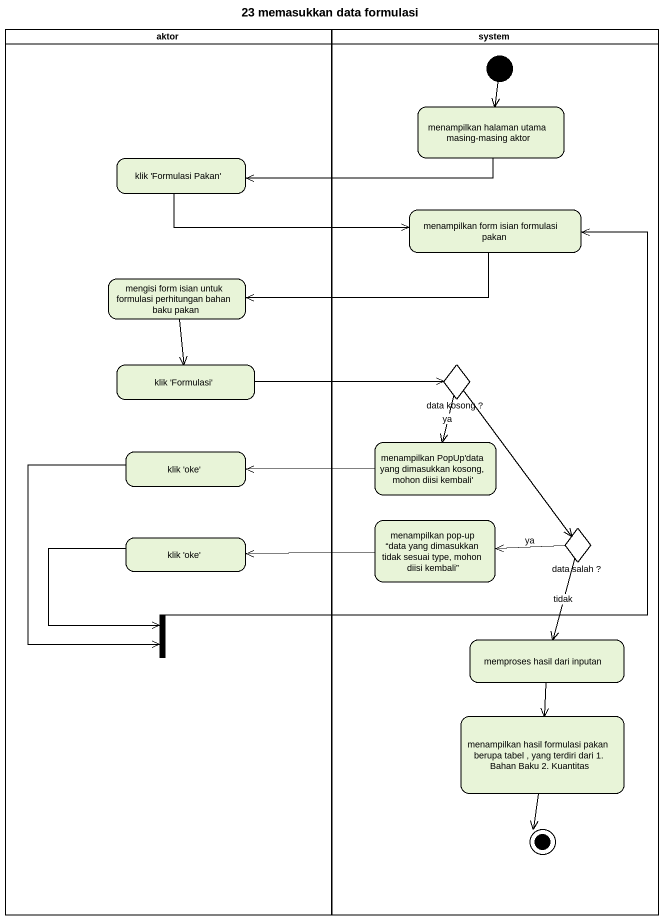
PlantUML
@startuml
title 23 memasukkan data formulasi
hide empty description
state aktor <<partition>> {
  state "klik 'Formulasi Pakan'" as klik_Formulasi_Pakan
  state "mengisi form isian untuk formulasi perhitungan bahan baku pakan" as mengisi_form_isian_untuk
  state "klik 'Formulasi'" as klik_Formulasi
  state "klik 'oke'" as klik_oke
  state "klik 'oke'" as klik_oke_2
  state fork1 <<join>>
}
state system <<partition>> {
  state "menampilkan halaman utama masing-masing aktor" as menampilkan_halaman_utama
  state "menampilkan form isian formulasi pakan" as menampilkan_form_isian
  state "data kosong ?" as data_kosong <<choice>>
  state "menampilkan PopUp'data yang dimasukkan kosong, mohon diisi kembali'" as menampilkan_PopUp_data_yang
  state "menampilkan pop-up “data yang dimasukkan tidak sesuai type, mohon diisi kembali”" as menampilkan_pop_up_data
  state "data salah ?" as data_salah <<choice>>
  state "memproses hasil dari inputan" as memproses_hasil_dari_inputan
  state "menampilkan hasil formulasi pakan berupa tabel , yang terdiri dari 1. Bahan Baku 2. Kuantitas" as menampilkan_hasil_formulasi
  [*] --> menampilkan_halaman_utama
  menampilkan_hasil_formulasi --> [*]
}
menampilkan_halaman_utama -left-> klik_Formulasi_Pakan
klik_Formulasi_Pakan -right-> menampilkan_form_isian
menampilkan_form_isian -left-> mengisi_form_isian_untuk
mengisi_form_isian_untuk --> klik_Formulasi
klik_Formulasi -right-> data_kosong
data_kosong --> menampilkan_PopUp_data_yang : ya
data_kosong --> data_salah
klik_oke --> fork1
menampilkan_PopUp_data_yang -left-> klik_oke
klik_oke_2 --> fork1
menampilkan_pop_up_data -left-> klik_oke_2
data_salah -left-> menampilkan_pop_up_data : ya
data_salah --> memproses_hasil_dari_inputan : tidak
fork1 -up-> menampilkan_form_isian
memproses_hasil_dari_inputan --> menampilkan_hasil_formulasi
@enduml
